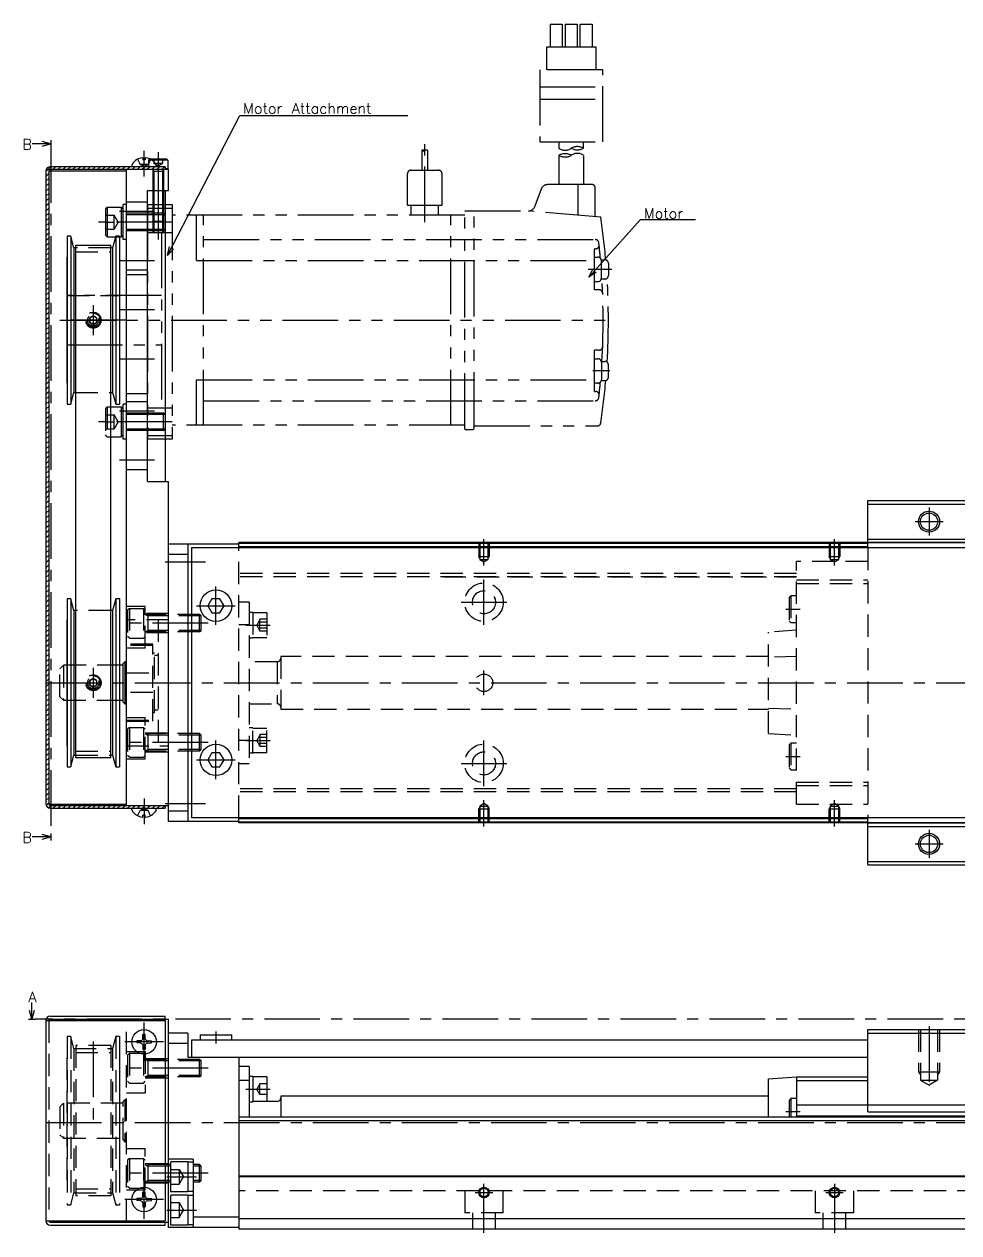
# Model space of a CAD drawing. Extents: x -2 to 836, y -8 to 354.
# Drawn here: x 317.5 to 584.2, y 9 to 354 of the extents above; entities that cross this region are included whole.
import ezdxf

# ---------------------------------------------------------------- set-up
doc = ezdxf.new("R2010")
doc.units = 0
doc.header["$LTSCALE"] = 0.5
for name, pattern in [('CENTER', [50.8, 31.75, -6.35, 6.35, -6.35]), ('DASHED', [19.05, 12.7, -6.35]), ('PHANTOM', [63.5, 31.75, -6.35, 6.35, -6.35, 6.35, -6.35])]:
    doc.linetypes.add(name, pattern=pattern)
for name, color, linetype in [('MSM_CENTER', 1, 'CENTER'), ('MSM_CONTINUOUS', 7, 'CONTINUOUS'), ('MSM_DASHED', 4, 'DASHED'), ('MSM_IMAGINARY', 6, 'PHANTOM'), ('MSM_NARROW', 5, 'CONTINUOUS'), ('MSM_PART_NUMBER', 7, 'CONTINUOUS')]:
    doc.layers.add(name, color=color, linetype=linetype)
doc.styles.get("Standard").update_dxf_attribs({"font": 'txt.shx', "height": 3, "bigfont": 'bigfont.shx'})

msp = doc.modelspace()

# ---------------------------------------------------------------- linework, layer by layer
at = {"layer": 'MSM_CENTER'}
for p, q in [((325.07, 318.87), (325.07, 123)), ((351.67, 310.5), (351.67, 317.87)), ((355.67, 317.5), (355.67, 295.5)), ((354.67, 300.5), (344.67, 300.5)), ((359.67, 297.5), (338.67, 297.5)), ((344.67, 286.5), (354.67, 286.5)), ((337.17, 273.75), (337.17, 265.25)), ((346.67, 269.5), (327.67, 269.5)), ((354.67, 272.5), (344.67, 272.5)), ((344.67, 258.5), (354.67, 258.5)), ((354.67, 243.5), (344.67, 243.5)), ((359.67, 240.5), (338.67, 240.5)), ((354.67, 229.5), (344.67, 229.5)), ((575.67, 216), (575.67, 208)), ((571.67, 212), (579.67, 212)), ((448.67, 199.49), (448.67, 207)), ((548.67, 199.49), (548.67, 207)), ((357.67, 200.5), (369.17, 200.5)), ((372.17, 182.5), (372.17, 193.5)), ((448.67, 182.5), (448.67, 195.5)), ((366.67, 188), (377.67, 188)), ((442.17, 189), (455.17, 189)), ((534.77, 187), (538.87, 187)), ((369.97, 183), (344.67, 183)), ((380.67, 182.45), (387.67, 182.45)), ((337.17, 170.25), (337.17, 161.75)), ((448.67, 162.5), (448.67, 169.5)), ((323.67, 166), (832.67, 166)), ((369.97, 149), (344.67, 149)), ((372.17, 138.5), (372.17, 149.5)), ((380.67, 149.55), (387.67, 149.55)), ((448.67, 136.5), (448.67, 149.5)), ((534.77, 145), (538.87, 145)), ((366.67, 144), (377.67, 144)), ((442.17, 143), (455.17, 143)), ((351.67, 133), (351.67, 125.63)), ((357.67, 131.5), (369.17, 131.5)), ((448.67, 125), (448.67, 132.51)), ((548.67, 125), (548.67, 132.51)), ((575.67, 124), (575.67, 116)), ((571.67, 120), (579.67, 120)), ((833.67, 70), (320.67, 70)), ((351.67, 58), (351.67, 69)), ((372.17, 66.5), (372.17, 63)), ((575.67, 68), (575.67, 50.18)), ((337.17, 63.62), (337.17, 39)), ((357.17, 63.5), (346.17, 63.5)), ((369.97, 56), (344.67, 56)), ((380.67, 50), (387.67, 50)), ((538.87, 43.5), (534.77, 43.5)), ((323.67, 40.5), (832.67, 40.5)), ((369.97, 26), (344.67, 26)), ((358.17, 25), (366.67, 25)), ((351.67, 13), (351.67, 24)), ((448.67, 9), (448.67, 23)), ((548.67, 23), (548.67, 9)), ((357.17, 18.5), (346.17, 18.5)), ((446.17, 20.5), (451.17, 20.5)), ((546.17, 20.5), (551.17, 20.5)), ((358.17, 15.5), (366.67, 15.5))]:
    msp.add_line(p, q, dxfattribs=at)
at = {"layer": 'MSM_CONTINUOUS'}
for p, q in [((325.07, 320.87), (325.07, 318.87)), ((351.34, 315.79), (351.36, 315.3)), ((351.98, 315.3), (351.36, 315.3)), ((352, 315.79), (351.98, 315.3)), ((358.12, 315.5), (353.41, 315.5)), ((358.42, 315.2), (353.93, 315.2)), ((358.12, 315.5), (358.42, 315.2)), ((358.42, 315.2), (358.42, 312.8)), ((323.67, 312.1), (323.67, 131.4)), ((324.47, 312.1), (324.47, 131.4)), ((324.47, 312.1), (346.67, 312.1)), ((357.67, 313.3), (324.87, 313.3)), ((358.67, 312.5), (324.87, 312.5)), ((346.67, 131), (346.67, 312.5)), ((348.2, 313.66), (348.17, 313.3)), ((355.13, 313.66), (355.17, 313.3)), ((357.67, 313.3), (357.67, 312.5)), ((357.67, 312.8), (358.42, 312.8)), ((358.12, 312.5), (358.42, 312.8)), ((358.67, 306.5), (358.67, 312.5)), ((352.67, 223.5), (352.67, 306.5)), ((352.67, 306.5), (358.67, 306.5)), ((354.17, 306.5), (354.17, 300)), ((357.17, 306.5), (357.17, 300)), ((357.67, 306.5), (357.67, 223.5)), ((341.17, 301.75), (340.67, 301.25)), ((340.67, 301.25), (340.67, 293.75)), ((341.17, 301.75), (341.17, 293.25)), ((341.17, 301.75), (345.17, 301.75)), ((345.17, 301.75), (345.17, 293.25)), ((345.17, 301.75), (345.67, 301.25)), ((345.67, 292.5), (345.67, 302.5)), ((346.67, 302.5), (345.67, 302.5)), ((357.23, 300), (352.67, 300)), ((357.23, 295), (357.23, 300)), ((357.67, 299.57), (357.23, 300)), ((329.73, 293.5), (329.73, 245.5)), ((330.76, 293.5), (329.73, 293.5)), ((330.76, 293.5), (330.76, 245.5)), ((331.67, 290.12), (330.76, 293.5)), ((341.17, 293.25), (340.67, 293.75)), ((341.17, 293.25), (343.5, 293.25)), ((343.57, 293.5), (342.67, 290.12)), ((343.57, 293.5), (343.57, 245.5)), ((344.61, 293.5), (343.57, 293.5)), ((344.61, 293.5), (344.61, 245.5)), ((344.61, 293.25), (345.17, 293.25)), ((345.17, 293.25), (345.67, 293.75)), ((357.23, 295), (352.67, 295)), ((357.23, 295), (357.67, 295.43)), ((331.67, 290.12), (331.67, 248.87)), ((332.17, 290.12), (331.67, 290.12)), ((332.17, 144.57), (332.17, 290.93)), ((332.17, 290.93), (342.17, 290.93)), ((342.17, 144.57), (342.17, 290.93)), ((342.67, 290.12), (342.17, 290.12)), ((342.67, 290.12), (342.67, 248.87)), ((346.67, 292.5), (345.67, 292.5)), ((329.67, 287.5), (329.67, 251.5)), ((329.73, 287.5), (329.67, 287.5)), ((344.67, 287.5), (344.61, 287.5)), ((344.67, 287.5), (344.67, 251.5)), ((329.67, 251.5), (329.73, 251.5)), ((330.76, 245.5), (331.67, 248.87)), ((331.67, 248.87), (332.17, 248.87)), ((342.17, 248.87), (342.67, 248.87)), ((342.67, 248.87), (343.57, 245.5)), ((344.61, 251.5), (344.67, 251.5)), ((329.73, 245.5), (330.76, 245.5)), ((343.57, 245.5), (344.61, 245.5)), ((345.67, 235.5), (345.67, 245.5)), ((346.67, 245.5), (345.67, 245.5)), ((342.17, 244.75), (345.17, 244.75)), ((345.17, 244.75), (345.17, 236.25)), ((345.17, 244.75), (345.67, 244.25)), ((357.23, 243), (352.67, 243)), ((357.67, 242.57), (357.23, 243)), ((357.23, 238), (357.23, 243)), ((357.23, 238), (357.67, 238.43)), ((342.17, 236.25), (345.17, 236.25)), ((345.17, 236.25), (345.67, 236.75)), ((346.67, 235.5), (345.67, 235.5)), ((357.23, 238), (352.67, 238)), ((352.67, 223.5), (358.67, 223.5)), ((358.67, 126.4), (358.67, 223.5)), ((558.17, 204.5), (558.17, 218)), ((558.17, 218), (639.17, 218)), ((558.17, 217), (639.17, 217)), ((558.17, 207), (639.17, 207)), ((378.67, 205.6), (358.67, 205.6)), ((364.17, 205.6), (364.17, 126.4)), ((365.17, 204.5), (365.17, 127.5)), ((830.17, 204.5), (365.17, 204.5)), ((818.67, 206), (378.67, 206)), ((378.67, 204.5), (378.67, 206)), ((558.17, 205.8), (378.67, 205.8)), ((558.17, 204.8), (378.67, 204.8)), ((558.17, 206), (639.17, 206)), ((364.17, 202.6), (358.67, 202.6)), ((329.73, 190), (329.73, 142)), ((330.76, 190), (329.73, 190)), ((330.76, 190), (330.76, 142)), ((331.67, 186.62), (330.76, 190)), ((343.57, 190), (342.67, 186.62)), ((343.57, 190), (343.57, 142)), ((344.61, 190), (343.57, 190)), ((344.61, 190), (344.61, 142)), ((371.01, 190), (369.86, 188)), ((373.32, 190), (371.01, 190)), ((374.48, 188), (373.32, 190)), ((331.67, 186.62), (331.67, 145.37)), ((332.17, 186.62), (331.67, 186.62)), ((342.67, 186.62), (342.17, 186.62)), ((342.67, 186.62), (342.67, 145.37)), ((369.86, 188), (371.01, 186)), ((373.32, 186), (374.48, 188)), ((329.67, 184), (329.67, 148)), ((329.73, 184), (329.67, 184)), ((344.67, 184), (344.61, 184)), ((344.67, 184), (344.67, 148)), ((371.01, 186), (373.32, 186)), ((345.67, 171), (344.67, 171)), ((346.17, 172), (345.67, 171.5)), ((345.67, 160.5), (345.67, 171.5)), ((346.17, 172), (346.17, 160)), ((346.67, 172), (346.17, 172)), ((344.67, 161), (345.67, 161)), ((345.67, 160.5), (346.17, 160)), ((346.17, 160), (346.67, 160)), ((329.67, 148), (329.73, 148)), ((330.76, 142), (331.67, 145.37)), ((331.67, 145.37), (332.17, 145.37)), ((342.67, 145.37), (342.17, 145.37)), ((342.67, 145.37), (343.57, 142)), ((344.61, 148), (344.67, 148)), ((371.01, 146), (369.86, 144)), ((373.32, 146), (371.01, 146)), ((374.48, 144), (373.32, 146)), ((329.73, 142), (330.76, 142)), ((342.17, 144.57), (332.17, 144.57)), ((343.57, 142), (344.61, 142)), ((369.86, 144), (371.01, 142)), ((371.01, 142), (373.32, 142)), ((373.32, 142), (374.48, 144)), ((324.47, 131.4), (346.67, 131.4)), ((324.87, 131), (358.67, 131)), ((324.87, 130.2), (357.67, 130.2)), ((348.2, 129.84), (348.17, 130.2)), ((351.34, 127.71), (351.36, 128.2)), ((351.98, 128.2), (351.36, 128.2)), ((352, 127.71), (351.98, 128.2)), ((355.13, 129.84), (355.17, 130.2)), ((357.67, 131), (357.67, 130.2)), ((364.17, 129.4), (358.67, 129.4)), ((378.67, 126.4), (358.67, 126.4)), ((830.17, 127.5), (365.17, 127.5)), ((378.67, 126), (378.67, 127.5)), ((558.17, 127.2), (378.67, 127.2)), ((558.17, 126.2), (378.67, 126.2)), ((818.67, 126), (378.67, 126)), ((558.17, 114), (558.17, 127.5)), ((558.17, 126), (639.17, 126)), ((558.17, 125), (639.17, 125)), ((325.07, 123), (325.07, 121)), ((558.17, 115), (639.17, 115)), ((558.17, 114), (639.17, 114)), ((319.67, 70), (319, 72.5)), ((319.67, 70), (319.67, 74.73)), ((320.34, 72.5), (319.67, 70)), ((318.67, 70), (320.67, 70)), ((323.67, 69.6), (323.67, 12.4)), ((323.67, 69.6), (357.67, 69.6)), ((324.87, 70.8), (357.67, 70.8)), ((324.87, 70), (358.67, 70)), ((346.67, 69.6), (346.67, 70)), ((357.67, 70), (357.67, 70.8)), ((357.67, 69.6), (357.67, 12.4)), ((358.67, 10.5), (358.67, 70)), ((351.34, 64.42), (351.36, 65.58)), ((352, 64.42), (351.98, 65.58)), ((364.17, 66), (358.67, 66)), ((364.17, 66), (364.17, 59)), ((558.17, 67), (639.17, 67)), ((558.17, 43.5), (558.17, 67)), ((558.17, 66), (639.17, 66)), ((350.74, 63.83), (349.59, 63.81)), ((350.74, 63.17), (349.59, 63.19)), ((350.74, 63.83), (351.15, 64.02)), ((350.74, 63.17), (351.15, 62.98)), ((351.34, 64.42), (351.15, 64.02)), ((351.34, 62.58), (351.15, 62.98)), ((351.34, 62.58), (351.36, 61.42)), ((352, 62.58), (351.98, 61.42)), ((352, 64.42), (352.19, 64.02)), ((352, 62.58), (352.19, 62.98)), ((352.59, 63.83), (352.19, 64.02)), ((352.59, 63.17), (352.19, 62.98)), ((352.59, 63.83), (353.74, 63.81)), ((352.59, 63.17), (353.74, 63.19)), ((364.17, 63), (358.67, 63)), ((365.17, 64), (365.17, 59)), ((558.17, 64), (365.17, 64)), ((367.67, 65.5), (367.67, 64)), ((367.67, 65.5), (376.67, 65.5)), ((376.67, 64), (376.67, 65.5)), ((558.17, 59), (364.17, 59)), ((378.67, 59), (378.67, 10)), ((381.67, 56.5), (378.67, 56.5)), ((381.67, 56.5), (381.67, 42)), ((381.67, 52.5), (378.67, 52.5)), ((382.67, 53.65), (381.67, 53.65)), ((382.67, 53.65), (382.67, 46.35)), ((386.67, 53.5), (382.67, 53.5)), ((386.67, 53.5), (386.67, 46.5)), ((529.87, 53), (537.87, 53.5)), ((529.87, 42), (529.87, 53)), ((537.87, 53.5), (558.17, 53.5)), ((537.87, 53.5), (537.87, 42)), ((537.87, 52.5), (558.17, 52.5)), ((381.67, 46.35), (382.67, 46.35)), ((389.67, 46.5), (382.67, 46.5)), ((390.67, 48), (390.67, 42)), ((529.87, 48), (390.67, 48)), ((536.27, 47.3), (535.77, 46.8)), ((535.77, 46.8), (535.77, 42)), ((537.87, 47.3), (536.27, 47.3)), ((536.27, 47.3), (536.27, 42)), ((537.87, 45.5), (659.47, 45.5)), ((818.67, 42), (378.67, 42)), ((537.87, 42.4), (659.47, 42.4)), ((558.17, 43.5), (639.17, 43.5)), ((818.67, 41), (378.67, 41)), ((365.67, 30), (358.67, 30)), ((359.17, 29), (359.17, 21)), ((364.17, 29.25), (359.42, 29.25)), ((364.17, 29.25), (364.17, 20.75)), ((365.67, 29.15), (364.17, 29.15)), ((365.67, 30), (365.67, 10.5)), ((818.67, 25.2), (378.67, 25.2)), ((818.67, 25), (378.67, 25)), ((359.42, 20.75), (364.17, 20.75)), ((364.17, 20.85), (365.67, 20.85)), ((350.74, 18.83), (349.59, 18.81)), ((350.74, 18.17), (349.59, 18.19)), ((350.74, 18.83), (351.15, 19.02)), ((350.74, 18.17), (351.15, 17.98)), ((351.34, 19.42), (351.15, 19.02)), ((351.34, 17.58), (351.15, 17.98)), ((351.34, 19.42), (351.36, 20.58)), ((351.34, 17.58), (351.36, 16.42)), ((352, 19.42), (351.98, 20.58)), ((352, 17.58), (351.98, 16.42)), ((352, 19.42), (352.19, 19.02)), ((352, 17.58), (352.19, 17.98)), ((352.59, 18.83), (352.19, 19.02)), ((352.59, 18.17), (352.19, 17.98)), ((352.59, 18.83), (353.74, 18.81)), ((352.59, 18.17), (353.74, 18.19)), ((359.17, 19.5), (359.17, 11.5)), ((364.17, 19.75), (359.42, 19.75)), ((364.17, 19.75), (364.17, 11.25)), ((365.67, 19.65), (364.17, 19.65)), ((323.67, 12.4), (357.67, 12.4)), ((324.87, 12), (358.67, 12)), ((324.87, 11.2), (357.67, 11.2)), ((346.67, 12), (346.67, 12.4)), ((357.67, 11.2), (357.67, 12)), ((378.67, 10.5), (358.67, 10.5)), ((359.42, 11.25), (364.17, 11.25)), ((364.17, 11.35), (365.67, 11.35)), ((378.67, 13.5), (365.67, 13.5)), ((818.67, 13), (378.67, 13)), ((818.67, 10), (378.67, 10))]:
    msp.add_line(p, q, dxfattribs=at)
at = {"layer": 'MSM_CONTINUOUS', "extrusion": (0, 0, -1)}
for p, q in [((325.07, 319.87), (319.71, 319.87)), ((325.07, 319.87), (322.57, 320.54)), ((322.57, 319.2), (325.07, 319.87)), ((325.07, 122), (319.71, 122)), ((325.07, 122), (322.57, 122.67)), ((322.57, 121.33), (325.07, 122))]:
    msp.add_line(p, q, dxfattribs=at)
at = {"layer": 'MSM_CONTINUOUS'}
for centre, radius in [((575.67, 212), 2.46), ((372.17, 188), 4.5), ((372.17, 144), 4.5), ((575.67, 120), 2.46), ((351.67, 63.5), 3.5), ((351.67, 18.5), 3.5), ((448.67, 20.5), 1.23), ((548.67, 20.5), 1.23)]:
    msp.add_circle(centre, radius, dxfattribs=at)
for centre, radius, start, end in [((349.29, 313.57), 1.1, 144.8906, 175), ((351.67, 311.9), 4, 97.4656, 144.8906), ((351.14, 315.56), 0.305, 49.0368, 87.9309), ((352.2, 315.56), 0.305, 92.0691, 130.9632), ((351.67, 311.9), 4, 35.1094, 82.5344), ((354.04, 313.57), 1.1, 5, 35.1094), ((324.87, 312.1), 1.2, 90, 180), ((324.87, 312.1), 0.4, 90, 180), ((324.87, 131.4), 1.2, 180, 270), ((324.87, 131.4), 0.4, 180, 270), ((349.29, 129.93), 1.1, 185, 215.1094), ((351.67, 131.6), 4, 215.1094, 262.5344), ((351.14, 127.94), 0.305, 272.0691, 310.9632), ((352.2, 127.94), 0.305, 229.0368, 267.9309), ((351.67, 131.6), 4, 277.4656, 324.8906), ((354.04, 129.93), 1.1, 324.8906, 355), ((324.87, 69.6), 1.2, 90, 180), ((324.87, 69.6), 0.4, 90, 180), ((351.67, 63.5), 2.1, 81.4911, 98.5089), ((351.67, 63.5), 2.1, 171.4911, 188.5089), ((351.67, 63.5), 2.1, 351.4911, 8.5089), ((351.67, 63.5), 2.1, 261.4911, 278.5089), ((389.67, 47.5), 1, 270, 0), ((359.42, 29), 0.25, 90, 180), ((359.42, 21), 0.25, 180, 270), ((351.67, 18.5), 2.1, 171.4911, 188.5089), ((351.67, 18.5), 2.1, 81.4911, 98.5089), ((351.67, 18.5), 2.1, 351.4911, 8.5089), ((359.42, 19.5), 0.25, 90, 180), ((351.67, 18.5), 2.1, 261.4911, 278.5089), ((324.87, 12.4), 1.2, 180, 270), ((324.87, 12.4), 0.4, 180, 270), ((359.42, 11.5), 0.25, 180, 270)]:
    msp.add_arc(centre, radius, start, end, dxfattribs=at)
at = {"layer": 'MSM_DASHED'}
for p, q in [((349.8, 315.44), (350.52, 313.97)), ((351.67, 313.36), (350.52, 313.97)), ((352.81, 313.97), (350.52, 313.97)), ((351.67, 313.36), (352.81, 313.97)), ((353.54, 315.44), (352.81, 313.97)), ((352.92, 315.2), (353.22, 315.5)), ((353.93, 315.2), (352.92, 315.2)), ((352.92, 315.2), (352.92, 313.3)), ((353.41, 315.5), (353.22, 315.5)), ((354.42, 315.5), (354.42, 314.2)), ((356.92, 314.2), (354.42, 314.2)), ((355.67, 313.48), (354.42, 314.2)), ((355.67, 315.5), (355.67, 314.2)), ((356.92, 314.2), (355.67, 313.48)), ((356.92, 315.5), (356.92, 314.2)), ((354.15, 312.45), (354.44, 311.96)), ((354.17, 312.4), (354.17, 306.5)), ((357.17, 311.96), (354.17, 311.96)), ((354.44, 311.96), (354.44, 306.5)), ((357.18, 312.45), (356.9, 311.96)), ((356.9, 311.96), (356.9, 306.5)), ((357.17, 312.4), (357.17, 306.5)), ((352.67, 303.15), (346.67, 303.15)), ((340.67, 299.5), (343.17, 299.5)), ((340.67, 297.5), (343.17, 297.5)), ((344.32, 297.5), (343.17, 299.5)), ((343.17, 295.5), (343.17, 299.5)), ((344.32, 297.5), (343.17, 295.5)), ((352.67, 300), (346.67, 300)), ((352.67, 299.57), (346.67, 299.57)), ((354.17, 300), (354.17, 297.77)), ((354.44, 297.5), (354.17, 297.77)), ((354.17, 297.77), (357.17, 297.77)), ((354.44, 300), (354.44, 297.5)), ((356.9, 297.5), (354.44, 297.5)), ((356.9, 300), (356.9, 297.5)), ((357.17, 297.77), (356.9, 297.5)), ((357.17, 300), (357.17, 297.77)), ((340.67, 295.5), (343.17, 295.5)), ((343.5, 293.25), (344.61, 293.25)), ((352.67, 295.43), (346.67, 295.43)), ((352.67, 295), (346.67, 295)), ((342.17, 290.12), (332.17, 290.12)), ((332.17, 288.99), (342.17, 288.99)), ((346.67, 283.85), (352.67, 283.85)), ((346.67, 282.5), (352.67, 282.5)), ((329.67, 276.5), (344.67, 276.5)), ((337.17, 270.65), (336.17, 270.08)), ((336.17, 270.08), (336.17, 268.92)), ((338.17, 270.08), (337.17, 270.65)), ((338.17, 268.92), (338.17, 270.08)), ((336.17, 268.92), (337.17, 268.35)), ((337.17, 268.35), (338.17, 268.92)), ((329.67, 262.5), (344.67, 262.5)), ((332.17, 248.87), (342.17, 248.87)), ((352.67, 248.5), (346.67, 248.5)), ((352.67, 246.15), (346.67, 246.15)), ((341.17, 244.75), (340.67, 244.25)), ((340.67, 244.25), (340.67, 236.75)), ((340.67, 242.5), (343.17, 242.5)), ((341.17, 244.75), (341.17, 236.25)), ((341.17, 244.75), (342.17, 244.75)), ((344.32, 240.5), (343.17, 242.5)), ((343.17, 238.5), (343.17, 242.5)), ((352.67, 243), (346.67, 243)), ((352.67, 242.57), (346.67, 242.57)), ((340.67, 240.5), (343.17, 240.5)), ((340.67, 238.5), (343.17, 238.5)), ((344.32, 240.5), (343.17, 238.5)), ((352.67, 238.43), (346.67, 238.43)), ((341.17, 236.25), (340.67, 236.75)), ((341.17, 236.25), (342.17, 236.25)), ((352.67, 238), (346.67, 238)), ((346.67, 226.85), (352.67, 226.85)), ((378.67, 127.5), (378.67, 204.5)), ((447.17, 206), (447.17, 202)), ((447.44, 206), (447.44, 201.2)), ((449.9, 201.2), (449.9, 206)), ((450.17, 206), (450.17, 202)), ((547.17, 206), (547.17, 202)), ((547.44, 206), (547.44, 201.2)), ((549.9, 201.2), (549.9, 206)), ((550.17, 206), (550.17, 202)), ((558.17, 204.5), (558.17, 127.5)), ((447.17, 202), (450.17, 202)), ((447.44, 201.53), (447.17, 202)), ((447.44, 201.2), (448.67, 200.49)), ((447.44, 201.2), (449.9, 201.2)), ((448.67, 200.49), (449.9, 201.2)), ((449.9, 201.53), (450.17, 202)), ((558.17, 200.6), (537.87, 200.6)), ((537.87, 131.4), (537.87, 200.6)), ((547.17, 202), (550.17, 202)), ((547.44, 201.53), (547.17, 202)), ((547.44, 201.2), (549.9, 201.2)), ((547.44, 201.2), (548.67, 200.49)), ((548.67, 200.49), (549.9, 201.2)), ((549.9, 201.53), (550.17, 202)), ((537.87, 197.15), (378.67, 197.15)), ((537.87, 196.25), (378.67, 196.25)), ((437.17, 196.25), (537.87, 196.25)), ((537.87, 195.35), (558.17, 195.35)), ((537.87, 194.35), (558.17, 194.35)), ((536.27, 190.8), (535.77, 190.3)), ((535.77, 190.3), (535.77, 183.7)), ((536.27, 190.8), (536.27, 183.2)), ((537.87, 190.8), (536.27, 190.8)), ((342.17, 186.62), (332.17, 186.62)), ((351.97, 187.75), (346.67, 187.75)), ((347.47, 187.25), (346.97, 186.75)), ((346.97, 186.75), (346.97, 179.25)), ((347.47, 187.25), (347.47, 178.75)), ((347.47, 187.25), (351.47, 187.25)), ((351.47, 187.25), (351.47, 178.75)), ((351.47, 187.25), (351.97, 186.75)), ((351.97, 175.88), (351.97, 187.75)), ((381.67, 189), (378.67, 189)), ((381.67, 189), (381.67, 143)), ((358.67, 184), (346.67, 184)), ((358.67, 185.75), (351.97, 185.75)), ((367.53, 185.5), (351.97, 185.5)), ((351.97, 185.5), (352.72, 185.07)), ((352.72, 185.5), (352.72, 180.5)), ((367.97, 185.07), (352.72, 185.07)), ((355.67, 184), (355.67, 148)), ((367.97, 185.07), (367.53, 185.5)), ((367.53, 180.5), (367.53, 185.5)), ((367.97, 180.93), (367.97, 185.07)), ((382.67, 186.1), (381.67, 186.1)), ((382.67, 186.1), (382.67, 178.8)), ((386.67, 185.95), (382.67, 185.95)), ((384.67, 183.95), (383.8, 182.45)), ((384.67, 180.72), (384.67, 184.19)), ((386.67, 184.19), (384.67, 184.19)), ((386.67, 183.32), (384.67, 183.32)), ((386.67, 185.95), (386.67, 178.95)), ((535.77, 183.7), (536.27, 183.2)), ((536.27, 183.2), (537.87, 183.2)), ((351.97, 180.5), (352.72, 180.93)), ((367.53, 180.5), (351.97, 180.5)), ((358.67, 180.25), (351.97, 180.25)), ((367.97, 180.93), (352.72, 180.93)), ((367.53, 180.5), (367.97, 180.93)), ((381.67, 182.52), (378.67, 182.52)), ((384.67, 180.95), (383.8, 182.45)), ((386.67, 181.59), (384.67, 181.59)), ((386.67, 180.72), (384.67, 180.72)), ((537.87, 181), (529.87, 180.44)), ((529.87, 151.56), (529.87, 180.44)), ((354.17, 177), (346.67, 177)), ((354.17, 176.64), (346.67, 176.64)), ((347.47, 178.75), (346.97, 179.25)), ((347.47, 178.75), (351.47, 178.75)), ((351.47, 178.75), (351.97, 179.25)), ((354.17, 155), (354.17, 177)), ((381.67, 178.8), (382.67, 178.8)), ((382.67, 178.95), (386.67, 178.95)), ((351.97, 175.88), (346.67, 175.88)), ((354.67, 174.5), (354.17, 174.5)), ((354.67, 157.5), (354.67, 174.5)), ((355.67, 173.75), (354.67, 173.75)), ((390.67, 173.5), (390.67, 158.5)), ((529.87, 173.5), (390.67, 173.5)), ((537.87, 173.48), (529.87, 173.23)), ((327.67, 170), (328.67, 171)), ((327.67, 162), (327.67, 170)), ((344.67, 171), (328.67, 171)), ((328.67, 171), (328.67, 161)), ((389.67, 172), (381.67, 172)), ((389.67, 172), (389.67, 160)), ((337.17, 167.15), (336.17, 166.58)), ((336.17, 166.58), (336.17, 165.42)), ((338.17, 166.58), (337.17, 167.15)), ((338.17, 165.42), (338.17, 166.58)), ((346.67, 168.8), (354.17, 168.8)), ((336.17, 165.42), (337.17, 164.85)), ((337.17, 164.85), (338.17, 165.42)), ((354.17, 163.2), (346.67, 163.2)), ((327.67, 162), (328.67, 161)), ((328.67, 161), (344.67, 161)), ((381.67, 160), (389.67, 160)), ((529.87, 158.77), (537.87, 158.52)), ((346.67, 156.12), (351.97, 156.12)), ((346.67, 155.36), (354.17, 155.36)), ((351.97, 144.25), (351.97, 156.12)), ((354.17, 157.5), (354.67, 157.5)), ((354.67, 158.25), (355.67, 158.25)), ((390.67, 158.5), (529.87, 158.5)), ((346.67, 155), (354.17, 155)), ((347.47, 153.25), (346.97, 152.75)), ((346.97, 152.75), (346.97, 145.25)), ((347.47, 153.25), (351.47, 153.25)), ((347.47, 153.25), (347.47, 144.75)), ((351.47, 153.25), (351.47, 144.75)), ((351.47, 153.25), (351.97, 152.75)), ((381.67, 153.2), (382.67, 153.2)), ((382.67, 145.9), (382.67, 153.2)), ((382.67, 153.05), (386.67, 153.05)), ((386.67, 146.05), (386.67, 153.05)), ((351.97, 151.75), (358.67, 151.75)), ((367.53, 151.5), (351.97, 151.5)), ((351.97, 151.5), (352.72, 151.07)), ((352.72, 151.5), (352.72, 146.5)), ((367.97, 151.07), (352.72, 151.07)), ((367.53, 146.5), (367.53, 151.5)), ((367.97, 151.07), (367.53, 151.5)), ((367.97, 146.93), (367.97, 151.07)), ((381.67, 149.48), (378.67, 149.48)), ((384.67, 151.05), (383.8, 149.55)), ((384.67, 148.05), (383.8, 149.55)), ((384.67, 151.28), (384.67, 147.81)), ((386.67, 151.28), (384.67, 151.28)), ((386.67, 150.41), (384.67, 150.41)), ((386.67, 148.68), (384.67, 148.68)), ((529.87, 151.56), (537.87, 151)), ((536.27, 148.8), (535.77, 148.3)), ((537.87, 148.8), (536.27, 148.8)), ((536.27, 148.8), (536.27, 141.2)), ((332.17, 146.51), (342.17, 146.51)), ((332.17, 145.37), (342.17, 145.37)), ((346.67, 148), (358.67, 148)), ((347.47, 144.75), (346.97, 145.25)), ((351.47, 144.75), (351.97, 145.25)), ((351.97, 146.5), (352.72, 146.93)), ((367.53, 146.5), (351.97, 146.5)), ((351.97, 146.25), (358.67, 146.25)), ((367.97, 146.93), (352.72, 146.93)), ((367.53, 146.5), (367.97, 146.93)), ((382.67, 145.9), (381.67, 145.9)), ((386.67, 146.05), (382.67, 146.05)), ((386.67, 147.81), (384.67, 147.81)), ((535.77, 148.3), (535.77, 141.7)), ((346.67, 144.25), (351.97, 144.25)), ((347.47, 144.75), (351.47, 144.75)), ((378.67, 143), (381.67, 143)), ((535.77, 141.7), (536.27, 141.2)), ((536.27, 141.2), (537.87, 141.2)), ((537.87, 135.75), (378.67, 135.75)), ((537.87, 134.85), (378.67, 134.85)), ((537.87, 137.65), (558.17, 137.65)), ((537.87, 136.65), (558.17, 136.65)), ((448.67, 131.51), (447.44, 130.8)), ((449.9, 130.8), (448.67, 131.51)), ((537.87, 131.4), (558.17, 131.4)), ((548.67, 131.51), (547.44, 130.8)), ((549.9, 130.8), (548.67, 131.51)), ((349.8, 128.06), (350.52, 129.53)), ((351.67, 130.14), (350.52, 129.53)), ((352.81, 129.53), (350.52, 129.53)), ((351.67, 130.14), (352.81, 129.53)), ((353.54, 128.06), (352.81, 129.53)), ((447.44, 130.47), (447.17, 130)), ((447.17, 126), (447.17, 130)), ((447.17, 130), (450.17, 130)), ((447.44, 130.8), (447.44, 126)), ((447.44, 130.8), (449.9, 130.8)), ((449.9, 126), (449.9, 130.8)), ((449.9, 130.47), (450.17, 130)), ((450.17, 126), (450.17, 130)), ((547.44, 130.47), (547.17, 130)), ((547.17, 130), (550.17, 130)), ((547.17, 126), (547.17, 130)), ((547.44, 130.8), (549.9, 130.8)), ((547.44, 130.8), (547.44, 126)), ((549.9, 126), (549.9, 130.8)), ((549.9, 130.47), (550.17, 130)), ((550.17, 126), (550.17, 130)), ((324.47, 69.6), (324.47, 12.4)), ((346.67, 12.4), (346.67, 69.6)), ((572.67, 67), (572.67, 55)), ((573.21, 67), (573.21, 52.6)), ((578.12, 67), (578.12, 52.6)), ((578.67, 67), (578.67, 55)), ((329.73, 65), (329.73, 17)), ((330.76, 65), (329.73, 65)), ((330.76, 65), (330.76, 17)), ((331.67, 61.62), (330.76, 65)), ((332.17, 62.43), (332.17, 19.57)), ((342.17, 62.43), (332.17, 62.43)), ((342.17, 62.43), (342.17, 19.57)), ((343.57, 65), (342.67, 61.62)), ((343.57, 65), (343.57, 17)), ((344.61, 65), (343.57, 65)), ((344.61, 65), (344.61, 17)), ((329.67, 59), (329.67, 23)), ((329.73, 59), (329.67, 59)), ((331.67, 61.62), (331.67, 20.38)), ((331.67, 61.62), (342.67, 61.62)), ((332.17, 60.49), (342.17, 60.49)), ((342.67, 61.62), (342.67, 20.38)), ((344.67, 59), (344.61, 59)), ((344.67, 59), (344.67, 23)), ((346.67, 60.75), (351.97, 60.75)), ((347.47, 60.25), (346.97, 59.75)), ((346.97, 59.75), (346.97, 52.25)), ((347.47, 60.25), (347.47, 51.75)), ((347.47, 60.25), (351.47, 60.25)), ((351.47, 60.25), (351.47, 51.75)), ((351.47, 60.25), (351.97, 59.75)), ((351.97, 60.75), (351.97, 48.93)), ((351.97, 58.75), (358.67, 58.75)), ((367.53, 58.5), (351.97, 58.5)), ((351.97, 58.5), (352.72, 58.07)), ((352.72, 58.5), (352.72, 53.5)), ((367.97, 58.07), (352.72, 58.07)), ((367.53, 53.5), (367.53, 58.5)), ((367.97, 58.07), (367.53, 58.5)), ((367.97, 53.93), (367.97, 58.07)), ((347.47, 51.75), (346.97, 52.25)), ((347.47, 51.75), (351.47, 51.75)), ((351.47, 51.75), (351.97, 52.25)), ((351.97, 53.5), (352.72, 53.93)), ((367.53, 53.5), (351.97, 53.5)), ((351.97, 53.25), (358.67, 53.25)), ((367.97, 53.93), (352.72, 53.93)), ((367.53, 53.5), (367.97, 53.93)), ((572.67, 55), (578.67, 55)), ((572.67, 55), (573.21, 54.06)), ((573.21, 52.6), (578.12, 52.6)), ((573.21, 52.6), (575.67, 51.18)), ((578.12, 52.6), (575.67, 51.18)), ((578.67, 55), (578.12, 54.06)), ((346.67, 48.93), (351.97, 48.93)), ((384.67, 51.5), (383.8, 50)), ((384.67, 48.5), (383.8, 50)), ((384.67, 48.5), (384.67, 51.5)), ((386.67, 51.5), (384.67, 51.5)), ((384.67, 50), (386.67, 50)), ((386.67, 48.5), (384.67, 48.5)), ((328.67, 46), (327.67, 45)), ((327.67, 45), (327.67, 37)), ((345.67, 46), (328.67, 46)), ((328.67, 46), (328.67, 36)), ((346.17, 47), (345.67, 46.5)), ((345.67, 35.5), (345.67, 46.5)), ((346.17, 47), (346.17, 35)), ((346.67, 47), (346.17, 47)), ((327.67, 37), (328.67, 36)), ((328.67, 36), (345.67, 36)), ((345.67, 35.5), (346.17, 35)), ((346.17, 35), (346.67, 35)), ((346.67, 33.07), (351.97, 33.07)), ((351.97, 21.25), (351.97, 33.07)), ((347.47, 30.25), (346.97, 29.75)), ((346.97, 29.75), (346.97, 22.25)), ((347.47, 30.25), (347.47, 21.75)), ((347.47, 30.25), (351.47, 30.25)), ((351.47, 30.25), (351.47, 21.75)), ((351.47, 30.25), (351.97, 29.75)), ((351.97, 28.75), (358.67, 28.75)), ((359.17, 28.5), (351.97, 28.5)), ((351.97, 28.5), (352.72, 28.07)), ((352.72, 28.5), (352.72, 23.5)), ((359.17, 28.07), (352.72, 28.07)), ((367.53, 28.5), (365.67, 28.5)), ((367.97, 28.07), (365.67, 28.07)), ((367.53, 23.5), (367.53, 28.5)), ((367.97, 28.07), (367.53, 28.5)), ((367.97, 23.93), (367.97, 28.07)), ((359.17, 27.12), (361.67, 27.12)), ((359.17, 25), (361.67, 25)), ((361.67, 27.12), (361.67, 22.88)), ((361.67, 27.12), (362.89, 25)), ((361.67, 22.88), (362.89, 25)), ((329.67, 23), (329.73, 23)), ((332.17, 21.51), (342.17, 21.51)), ((344.61, 23), (344.67, 23)), ((346.67, 21.25), (351.97, 21.25)), ((347.47, 21.75), (346.97, 22.25)), ((347.47, 21.75), (351.47, 21.75)), ((351.47, 21.75), (351.97, 22.25)), ((351.97, 23.5), (352.72, 23.93)), ((359.17, 23.5), (351.97, 23.5)), ((351.97, 23.25), (358.67, 23.25)), ((359.17, 23.93), (352.72, 23.93)), ((359.17, 22.88), (361.67, 22.88)), ((367.97, 23.93), (365.67, 23.93)), ((367.53, 23.5), (365.67, 23.5)), ((367.53, 23.5), (367.97, 23.93)), ((818.67, 21), (378.67, 21)), ((443.17, 21), (443.17, 14.7)), ((454.17, 14.7), (454.17, 21)), ((543.17, 21), (543.17, 14.7)), ((554.17, 14.7), (554.17, 21)), ((330.76, 17), (331.67, 20.38)), ((331.67, 20.38), (342.67, 20.38)), ((342.17, 19.57), (332.17, 19.57)), ((342.67, 20.38), (343.57, 17)), ((359.17, 17.62), (361.67, 17.62)), ((361.67, 17.62), (362.89, 15.5)), ((361.67, 17.62), (361.67, 13.38)), ((329.73, 17), (330.76, 17)), ((343.57, 17), (344.61, 17)), ((359.17, 15.5), (361.67, 15.5)), ((361.67, 13.38), (362.89, 15.5)), ((454.17, 14.7), (443.17, 14.7)), ((445.37, 14.7), (445.37, 10)), ((451.97, 10), (451.97, 14.7)), ((554.17, 14.7), (543.17, 14.7)), ((545.37, 14.7), (545.37, 10)), ((551.97, 10), (551.97, 14.7)), ((359.17, 13.38), (361.67, 13.38))]:
    msp.add_line(p, q, dxfattribs=at)
for centre, radius in [((337.17, 269.5), 2.25), ((337.17, 269.5), 2), ((337.17, 269.5), 1.62), ((337.17, 269.5), 1.15), ((448.67, 189), 5.5), ((448.67, 189), 3.3), ((337.17, 166), 2.25), ((337.17, 166), 2), ((337.17, 166), 1.62), ((337.17, 166), 1.15), ((448.67, 166), 2.5), ((448.67, 143), 5.5), ((448.67, 143), 3.3)]:
    msp.add_circle(centre, radius, dxfattribs=at)
for centre, radius, start, end in [((354.07, 312.4), 0.1, 0, 90), ((357.27, 312.4), 0.1, 90, 180), ((389.67, 173), 1, 270, 0), ((389.67, 159), 1, 0, 90)]:
    msp.add_arc(centre, radius, start, end, dxfattribs=at)
at = {"layer": 'MSM_IMAGINARY'}
for p, q in [((467.56, 353.99), (467.56, 347.49)), ((467.56, 353.99), (470.96, 353.99)), ((470.96, 353.99), (470.96, 347.49)), ((471.86, 353.99), (475.26, 353.99)), ((471.86, 353.99), (471.86, 347.49)), ((475.26, 353.99), (475.26, 347.49)), ((476.16, 347.49), (476.16, 353.99)), ((476.16, 353.99), (479.56, 353.99)), ((479.56, 353.99), (479.56, 347.49)), ((466.56, 347.49), (480.56, 347.49)), ((466.56, 340.99), (466.56, 347.49)), ((480.56, 347.49), (480.56, 340.99)), ((464.56, 340.99), (464.56, 320.38)), ((482.56, 340.99), (464.56, 340.99)), ((482.56, 320.38), (482.56, 340.99)), ((464.56, 336.15), (482.56, 336.15)), ((464.56, 332.55), (482.56, 332.55)), ((430.92, 317.94), (430.92, 312.3)), ((431.77, 297.5), (431.77, 320.05)), ((432.62, 312.3), (432.62, 317.94)), ((464.56, 320.38), (482.56, 320.38)), ((470.06, 320.38), (470.06, 318.58)), ((477.06, 318.58), (477.06, 320.38)), ((470.07, 316.55), (470.07, 308.2)), ((477.07, 316.55), (477.07, 308.2)), ((426.82, 302.3), (426.82, 311.3)), ((427.82, 312.3), (435.72, 312.3)), ((436.72, 302.3), (436.72, 311.3)), ((479.57, 308.2), (466.87, 308.2)), ((475.57, 299.46), (475.57, 308.2)), ((480.37, 299.04), (480.37, 307.4)), ((355.67, 304.5), (355.67, 292.5)), ((464.99, 306.88), (463.22, 302.02)), ((352.67, 302.5), (352.67, 235.5)), ((352.67, 302.5), (359.67, 302.5)), ((352.67, 301.5), (359.67, 301.5)), ((354.17, 302.5), (354.17, 294.5)), ((354.44, 302.5), (354.44, 294.5)), ((356.9, 302.5), (356.9, 294.5)), ((357.17, 302.5), (357.17, 294.5)), ((359.67, 302.5), (359.67, 235.5)), ((426.82, 302.3), (436.72, 302.3)), ((427.87, 299.5), (427.87, 302.3)), ((435.67, 299.5), (435.67, 302.3)), ((443.17, 238.5), (443.17, 300.7)), ((443.17, 300.7), (461.34, 300.7)), ((445.87, 238.8), (445.87, 300.7)), ((481.99, 298.89), (461.34, 300.7)), ((443.17, 299.5), (359.67, 299.5)), ((366.67, 286.5), (366.67, 299.5)), ((368.67, 239.5), (368.67, 299.5)), ((439.17, 239.5), (439.17, 299.5)), ((352.67, 294.5), (359.67, 294.5)), ((356.67, 294.5), (356.67, 244.5)), ((368.67, 292.5), (480.44, 292.5)), ((366.67, 286.5), (480.17, 286.5)), ((480.17, 278.18), (480.17, 289.67)), ((480.17, 287.5), (481.17, 287.5)), ((482.13, 286.75), (483.17, 286.75)), ((482.17, 281.5), (482.17, 286.5)), ((485.12, 284), (478.39, 284)), ((484.17, 285.75), (484.17, 282.25)), ((480.17, 280.5), (481.17, 280.5)), ((483.17, 281.25), (482.13, 281.25)), ((329.67, 276.5), (329.67, 262.5)), ((356.67, 276.5), (329.67, 276.5)), ((481.52, 278.18), (480.17, 278.18)), ((327.67, 269.5), (486.17, 269.5)), ((329.67, 262.5), (356.67, 262.5)), ((481.52, 260.93), (480.17, 260.93)), ((480.17, 249.18), (480.17, 260.93)), ((480.17, 258.5), (481.17, 258.5)), ((482.17, 257.75), (483.17, 257.75)), ((482.17, 257.5), (482.17, 252.5)), ((484.17, 253.25), (484.17, 256.75)), ((366.67, 239.5), (366.67, 252.5)), ((366.67, 252.5), (480.17, 252.5)), ((484.57, 255), (479.69, 255)), ((482.15, 252.25), (483.17, 252.25)), ((481.17, 251.5), (480.17, 251.5)), ((480.17, 249.18), (480.51, 249.18)), ((368.67, 246.5), (480.44, 246.5)), ((352.67, 244.5), (359.67, 244.5)), ((443.17, 239.5), (359.67, 239.5)), ((443.37, 238.3), (445.37, 238.3)), ((445.87, 239.3), (481.01, 239.3)), ((359.67, 236.5), (352.67, 236.5)), ((359.67, 235.5), (352.67, 235.5))]:
    msp.add_line(p, q, dxfattribs=at)
for centre, radius, start, end in [((431.34, 317.2), 0.85, 60.001, 119.999), ((431.34, 318.67), 0.85, 240.001, 299.999), ((432.19, 317.2), 0.85, 59.9987, 119.999), ((471.81, 321.02), 3, 234.3132, 305.6839), ((475.31, 315.55), 3.5, 60.0014, 120.0014), ((475.31, 321.62), 3.5, 240.0015, 300.0015), ((471.82, 313.52), 3.5, 60.0015, 120.0015), ((471.82, 319.58), 3.5, 240.0014, 300.0014), ((475.32, 314.12), 3, 54.3132, 125.6839), ((427.82, 311.3), 1, 90, 180), ((435.72, 311.3), 1, 360, 90), ((466.87, 306.2), 2, 90, 160), ((479.57, 307.4), 0.8, 360, 90), ((461.34, 302.7), 2, 270, 340), ((284.17, 269.5), 200, 4.9382, 8.451), ((480.37, 289.67), 0.2, 83.235, 180), ((480.51, 290.86), 1, 263.235, 6.2088), ((480.44, 291.5), 1, 6.3954, 90), ((284.17, 269.5), 198.5, 5.1173, 6.3956), ((481.17, 286.5), 1, 360, 90), ((483.17, 285.75), 1, 360, 90), ((481.17, 281.5), 1, 270, 360), ((284.17, 269.5), 198.5, 356.6065, 3.3935), ((483.17, 282.25), 1, 270, 360), ((284.17, 269.5), 200, 356.5653, 3.4347), ((481.52, 277.18), 1, 2.2282, 90), ((481.52, 261.93), 1, 270, 357.8025), ((481.17, 257.5), 1, 360, 90), ((483.17, 256.75), 1, 360, 90), ((481.17, 252.5), 1, 270, 360), ((284.17, 269.5), 200, 351.5623, 355.0618), ((483.17, 253.25), 1, 270, 360), ((480.51, 248.18), 1, 353.8018, 90), ((284.17, 269.5), 198.5, 353.6044, 354.8827), ((480.44, 247.5), 1, 270, 353.6046), ((443.37, 238.5), 0.2, 180, 270), ((445.37, 238.8), 0.5, 270, 0), ((481.01, 240.3), 1, 270, 351.5623)]:
    msp.add_arc(centre, radius, start, end, dxfattribs=at)
at = {"layer": 'MSM_NARROW'}
for p, q in [((323.67, 311.97), (324.99, 313.3)), ((323.67, 310.56), (324.47, 311.36)), ((325.61, 312.5), (326.41, 313.3)), ((327.02, 312.5), (327.82, 313.3)), ((328.44, 312.5), (329.24, 313.3)), ((329.85, 312.5), (330.65, 313.3)), ((331.26, 312.5), (332.06, 313.3)), ((332.68, 312.5), (333.48, 313.3)), ((334.09, 312.5), (334.89, 313.3)), ((335.51, 312.5), (336.31, 313.3)), ((336.92, 312.5), (337.72, 313.3)), ((338.34, 312.5), (339.14, 313.3)), ((339.75, 312.5), (340.55, 313.3)), ((341.16, 312.5), (341.96, 313.3)), ((342.58, 312.5), (343.38, 313.3)), ((343.99, 312.5), (344.79, 313.3)), ((345.41, 312.5), (346.21, 313.3)), ((346.82, 312.5), (347.62, 313.3)), ((348.23, 312.5), (349.03, 313.3)), ((349.65, 312.5), (350.45, 313.3)), ((351.06, 312.5), (351.86, 313.3)), ((352.48, 312.5), (353.28, 313.3)), ((353.89, 312.5), (354.69, 313.3)), ((355.31, 312.5), (356.11, 313.3)), ((356.72, 312.5), (357.52, 313.3)), ((323.67, 309.14), (324.47, 309.94)), ((323.67, 307.73), (324.47, 308.53)), ((323.67, 306.32), (324.47, 307.12)), ((323.67, 304.9), (324.47, 305.7)), ((323.67, 303.49), (324.47, 304.29)), ((354.44, 306.5), (354.44, 300)), ((356.9, 306.5), (356.9, 300)), ((323.67, 302.07), (324.47, 302.87)), ((323.67, 300.66), (324.47, 301.46)), ((323.67, 299.25), (324.47, 300.05)), ((323.67, 297.83), (324.47, 298.63)), ((323.67, 296.42), (324.47, 297.22)), ((357.67, 299.57), (352.67, 299.57)), ((323.67, 295), (324.47, 295.8)), ((323.67, 293.59), (324.47, 294.39)), ((357.67, 295.43), (352.67, 295.43)), ((323.67, 292.17), (324.47, 292.97)), ((323.67, 290.76), (324.47, 291.56)), ((323.67, 289.35), (324.47, 290.15)), ((323.67, 287.93), (324.47, 288.73)), ((323.67, 286.52), (324.47, 287.32)), ((323.67, 285.1), (324.47, 285.9)), ((323.67, 283.69), (324.47, 284.49)), ((323.67, 282.27), (324.47, 283.07)), ((323.67, 280.86), (324.47, 281.66)), ((323.67, 279.45), (324.47, 280.25)), ((323.67, 278.03), (324.47, 278.83)), ((323.67, 276.62), (324.47, 277.42)), ((323.67, 275.2), (324.47, 276)), ((323.67, 273.79), (324.47, 274.59)), ((323.67, 272.38), (324.47, 273.18)), ((323.67, 270.96), (324.47, 271.76)), ((323.67, 269.55), (324.47, 270.35)), ((323.67, 268.13), (324.47, 268.93)), ((323.67, 266.72), (324.47, 267.52)), ((323.67, 265.3), (324.47, 266.1)), ((323.67, 263.89), (324.47, 264.69)), ((323.67, 262.48), (324.47, 263.28)), ((323.67, 261.06), (324.47, 261.86)), ((323.67, 259.65), (324.47, 260.45)), ((323.67, 258.23), (324.47, 259.03)), ((323.67, 256.82), (324.47, 257.62)), ((323.67, 255.4), (324.47, 256.2)), ((323.67, 253.99), (324.47, 254.79)), ((323.67, 252.58), (324.47, 253.38)), ((323.67, 251.16), (324.47, 251.96)), ((323.67, 249.75), (324.47, 250.55)), ((323.67, 248.33), (324.47, 249.13)), ((323.67, 246.92), (324.47, 247.72)), ((323.67, 245.5), (324.47, 246.3)), ((323.67, 244.09), (324.47, 244.89)), ((323.67, 242.68), (324.47, 243.48)), ((323.67, 241.26), (324.47, 242.06)), ((357.67, 242.57), (352.67, 242.57)), ((323.67, 239.85), (324.47, 240.65)), ((323.67, 238.43), (324.47, 239.23)), ((357.67, 238.43), (352.67, 238.43)), ((323.67, 237.02), (324.47, 237.82)), ((323.67, 235.61), (324.47, 236.41)), ((323.67, 234.19), (324.47, 234.99)), ((323.67, 232.78), (324.47, 233.58)), ((323.67, 231.36), (324.47, 232.16)), ((323.67, 229.95), (324.47, 230.75)), ((323.67, 228.53), (324.47, 229.33)), ((323.67, 227.12), (324.47, 227.92)), ((323.67, 225.71), (324.47, 226.51)), ((323.67, 224.29), (324.47, 225.09)), ((323.67, 222.88), (324.47, 223.68)), ((323.67, 221.46), (324.47, 222.26)), ((323.67, 220.05), (324.47, 220.85)), ((323.67, 218.63), (324.47, 219.43)), ((323.67, 217.22), (324.47, 218.02)), ((323.67, 215.81), (324.47, 216.61)), ((323.67, 214.39), (324.47, 215.19)), ((323.67, 212.98), (324.47, 213.78)), ((323.67, 211.56), (324.47, 212.36)), ((323.67, 210.15), (324.47, 210.95)), ((323.67, 208.74), (324.47, 209.54)), ((323.67, 207.32), (324.47, 208.12)), ((323.67, 205.91), (324.47, 206.71)), ((323.67, 204.49), (324.47, 205.29)), ((323.67, 203.08), (324.47, 203.88)), ((323.67, 201.66), (324.47, 202.46)), ((323.67, 200.25), (324.47, 201.05)), ((323.67, 198.84), (324.47, 199.64)), ((323.67, 197.42), (324.47, 198.22)), ((323.67, 196.01), (324.47, 196.81)), ((323.67, 194.59), (324.47, 195.39)), ((323.67, 193.18), (324.47, 193.98)), ((323.67, 191.76), (324.47, 192.56)), ((323.67, 190.35), (324.47, 191.15)), ((323.67, 188.94), (324.47, 189.74)), ((323.67, 187.52), (324.47, 188.32)), ((323.67, 186.11), (324.47, 186.91)), ((323.67, 184.69), (324.47, 185.49)), ((323.67, 183.28), (324.47, 184.08)), ((323.67, 181.87), (324.47, 182.67)), ((323.67, 180.45), (324.47, 181.25)), ((323.67, 179.04), (324.47, 179.84)), ((323.67, 177.62), (324.47, 178.42)), ((323.67, 176.21), (324.47, 177.01)), ((323.67, 174.79), (324.47, 175.59)), ((323.67, 173.38), (324.47, 174.18)), ((323.67, 171.97), (324.47, 172.77)), ((323.67, 170.55), (324.47, 171.35)), ((323.67, 169.14), (324.47, 169.94)), ((323.67, 167.72), (324.47, 168.52)), ((323.67, 166.31), (324.47, 167.11)), ((323.67, 164.89), (324.47, 165.69)), ((323.67, 163.48), (324.47, 164.28)), ((323.67, 162.07), (324.47, 162.87)), ((323.67, 160.65), (324.47, 161.45)), ((323.67, 159.24), (324.47, 160.04)), ((323.67, 157.82), (324.47, 158.62)), ((323.67, 156.41), (324.47, 157.21)), ((323.67, 155), (324.47, 155.8)), ((323.67, 153.58), (324.47, 154.38)), ((323.67, 152.17), (324.47, 152.97)), ((323.67, 150.75), (324.47, 151.55)), ((323.67, 149.34), (324.47, 150.14)), ((323.67, 147.92), (324.47, 148.72)), ((323.67, 146.51), (324.47, 147.31)), ((323.67, 145.1), (324.47, 145.9)), ((323.67, 143.68), (324.47, 144.48)), ((323.67, 142.27), (324.47, 143.07)), ((323.67, 140.85), (324.47, 141.65)), ((323.67, 139.44), (324.47, 140.24)), ((323.67, 138.02), (324.47, 138.82)), ((323.67, 136.61), (324.47, 137.41)), ((323.67, 135.2), (324.47, 136)), ((323.67, 133.78), (324.47, 134.58)), ((323.67, 132.37), (324.47, 133.17)), ((323.73, 131.02), (324.47, 131.75)), ((324.41, 130.29), (325.13, 131)), ((325.74, 130.2), (326.54, 131)), ((327.16, 130.2), (327.96, 131)), ((328.57, 130.2), (329.37, 131)), ((329.98, 130.2), (330.78, 131)), ((331.4, 130.2), (332.2, 131)), ((332.81, 130.2), (333.61, 131)), ((334.23, 130.2), (335.03, 131)), ((335.64, 130.2), (336.44, 131)), ((337.05, 130.2), (337.85, 131)), ((338.47, 130.2), (339.27, 131)), ((339.88, 130.2), (340.68, 131)), ((341.3, 130.2), (342.1, 131)), ((342.71, 130.2), (343.51, 131)), ((344.13, 130.2), (344.93, 131)), ((345.54, 130.2), (346.34, 131)), ((346.95, 130.2), (347.75, 131)), ((348.37, 130.2), (349.17, 131)), ((349.78, 130.2), (350.58, 131)), ((351.2, 130.2), (352, 131)), ((352.61, 130.2), (353.41, 131)), ((354.03, 130.2), (354.83, 131)), ((355.44, 130.2), (356.24, 131)), ((356.85, 130.2), (357.65, 131))]:
    msp.add_line(p, q, dxfattribs=at)
for centre, radius in [((575.67, 212), 3), ((575.67, 120), 3), ((448.67, 20.5), 1.5), ((548.67, 20.5), 1.5)]:
    msp.add_circle(centre, radius, dxfattribs=at)
at = {"layer": 'MSM_PART_NUMBER'}
for p, q in [((358.36, 287.96), (379.01, 327.97)), ((379.01, 327.97), (426.91, 327.97)), ((478.55, 281.8), (493.36, 298.27)), ((493.36, 298.27), (509.04, 298.27)), ((358.36, 287.96), (358.91, 290.49)), ((360.1, 289.88), (358.36, 287.96)), ((478.55, 281.8), (479.73, 284.1)), ((480.72, 283.21), (478.55, 281.8))]:
    msp.add_line(p, q, dxfattribs=at)

# ---------------------------------------------------------------- texts
for s, p in [('Motor Attachment', (379.94, 328.49)), ('B', (316.94, 318.21)), ('Motor', (494.29, 298.49)), ('B', (316.94, 120.35)), ('A', (318.67, 74.8))]:
    msp.add_text(s, height=3, dxfattribs=at).set_placement(p)

doc.saveas('drawing.dxf')
